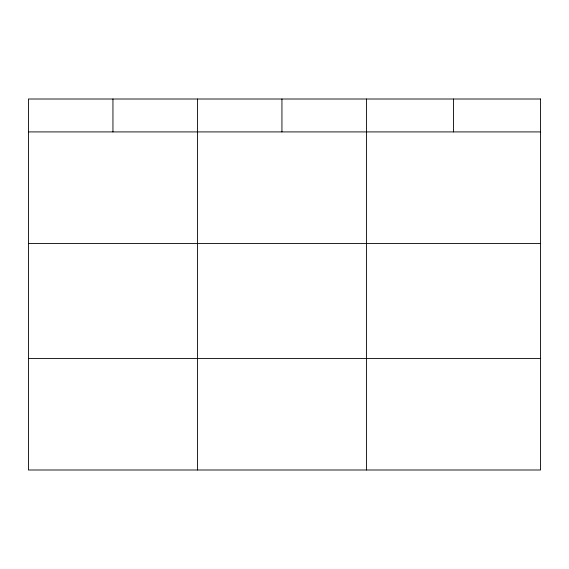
<?xml version="1.0" encoding="UTF-8"?>
<svg xmlns="http://www.w3.org/2000/svg" width="569" height="569" viewBox="0 0 569 569"><rect width="100%" height="100%" fill="white"/><g stroke="black" fill="none" stroke-linecap="round" stroke-linejoin="round"><path stroke-width="0.85" d="M28.45 131.916L540.55 131.916M28.45 243.482L540.55 243.482M28.45 358.427L540.55 358.427M453.493 99.006L453.493 131.916M366.436 99.006L366.436 469.994M281.94 99.006L281.94 131.916M197.443 99.006L197.443 469.994M112.947 99.006L112.947 131.916M540.55 99.006L28.45 99.006L28.45 469.994L540.55 469.994L540.55 99.006"/></g></svg>
